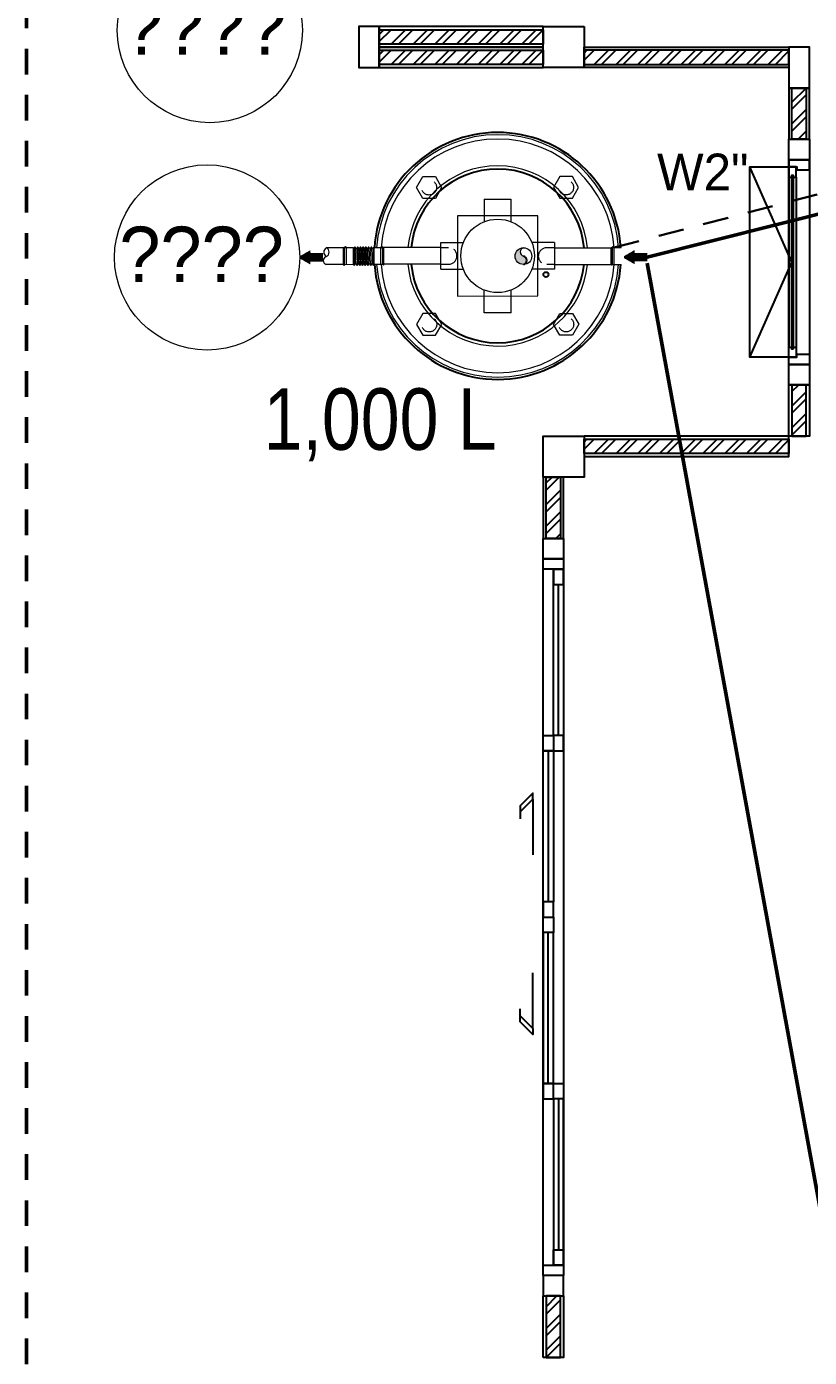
# Model space of a CAD drawing. Header units: inches. Extents: x -1366 to 1207, y -585 to 2554.
# Drawn here: x 722.19 to 726.01, y 1994.29 to 2000.79 of the extents above; entities that cross this region are included whole.
import ezdxf

# ---------------------------------------------------------------- set-up
doc = ezdxf.new("R2010")
doc.units = ezdxf.units.IN
doc.header["$MEASUREMENT"] = 0
doc.linetypes.add('01-TOI$0$HIDDEN2', pattern=[0.1875, 0.125, -0.0625])
doc.linetypes.add('HIDDEN2', pattern=[0.1875, 0.125, -0.0625])
doc.layers.get('0').update_dxf_attribs({"linetype": 'CONTINUOUS'})
for name, color, linetype in [('COLM', 3, 'CONTINUOUS'), ('DIM', 7, 'CONTINUOUS'), ('PIPE', 4, 'CONTINUOUS'), ('TEXT', 4, 'CONTINUOUS'), ('WALL', 7, 'CONTINUOUS'), ('WALL_HATC', 251, 'CONTINUOUS'), ('wind', 7, 'CONTINUOUS')]:
    doc.layers.add(name, color=color, linetype=linetype)
for name, color, linetype, lineweight in [('d1', 2, 'CONTINUOUS', 18), ('f1', 1, 'CONTINUOUS', 9), ('f2', 7, 'CONTINUOUS', 5), ('wall2', 7, 'HIDDEN2', 5)]:
    doc.layers.add(name, color=color, linetype=linetype, lineweight=lineweight)
doc.styles.add('cordia', font='CordiaUPC.ttf')
doc.styles.add('STYLE3', font='upcdl.ttf')
pattern_1 = [(224.99694, (710.32782, 2013.00131), (0.05303018, -0.05303584), []), (224.99694, (710.29246, 2013.00131), (0.05303018, -0.05303584), [])]

# ---------------------------------------------------------------- blocks, each defined once
blk = doc.blocks.new('*X133')
at = {"color": 0}
for p, q in [((4.5006, 4.025), (4.605, 4.025)), ((4.5006, 4.0237), (4.6072, 4.0237)), ((4.5006, 4.0225), (4.6094, 4.0225)), ((4.5006, 4.0213), (4.6115, 4.0213)), ((4.5006, 4.02), (4.6137, 4.02)), ((4.5006, 4.0187), (4.6159, 4.0187)), ((4.5006, 4.0175), (4.618, 4.0175)), ((4.5006, 4.0163), (4.6202, 4.0163)), ((4.5006, 4.015), (4.6223, 4.015)), ((4.5006, 4.0137), (4.6245, 4.0137)), ((4.5006, 4.0125), (4.6267, 4.0125)), ((4.5006, 4.0113), (4.6288, 4.0113)), ((4.5006, 4.01), (4.631, 4.01)), ((4.5006, 4.0088), (4.6332, 4.0088)), ((4.5006, 4.0075), (4.6353, 4.0075)), ((4.5006, 4.0062), (4.6375, 4.0062)), ((4.5006, 4.005), (4.638, 4.005)), ((4.5006, 4.0038), (4.6358, 4.0038)), ((4.5006, 4.0025), (4.6337, 4.0025)), ((4.5006, 4.0012), (4.6315, 4.0012)), ((4.5006, 4), (4.6293, 4)), ((4.5006, 3.9987), (4.6272, 3.9987)), ((4.5006, 3.9975), (4.625, 3.9975)), ((4.5006, 3.9962), (4.6228, 3.9962)), ((4.5006, 3.995), (4.6207, 3.995)), ((4.5006, 3.9937), (4.6185, 3.9937)), ((4.5006, 3.9925), (4.6163, 3.9925)), ((4.5006, 3.9912), (4.6142, 3.9912)), ((4.5006, 3.99), (4.612, 3.99)), ((4.5006, 3.9888), (4.6098, 3.9888)), ((4.5006, 3.9875), (4.6077, 3.9875)), ((4.5006, 3.9863), (4.6055, 3.9863)), ((4.5763, 4.0412), (4.5769, 4.0412)), ((4.5763, 4.04), (4.579, 4.04)), ((4.5763, 4.0388), (4.5812, 4.0388)), ((4.5763, 4.0375), (4.5834, 4.0375)), ((4.5763, 4.0362), (4.5855, 4.0362)), ((4.5763, 4.035), (4.5877, 4.035)), ((4.5763, 4.0338), (4.5899, 4.0338)), ((4.5763, 4.0325), (4.592, 4.0325)), ((4.5763, 4.0312), (4.5942, 4.0312)), ((4.5763, 4.03), (4.5964, 4.03)), ((4.5763, 4.0287), (4.5985, 4.0287)), ((4.5763, 4.0275), (4.6007, 4.0275)), ((4.5763, 4.0263), (4.6029, 4.0263)), ((4.5763, 3.985), (4.6034, 3.985)), ((4.5763, 3.9838), (4.6012, 3.9838)), ((4.5763, 3.9825), (4.599, 3.9825)), ((4.5763, 3.9813), (4.5969, 3.9813)), ((4.5763, 3.98), (4.5947, 3.98)), ((4.5763, 3.9787), (4.5925, 3.9787)), ((4.5763, 3.9775), (4.5904, 3.9775)), ((4.5763, 3.9762), (4.5882, 3.9762)), ((4.5763, 3.975), (4.586, 3.975)), ((4.5763, 3.9737), (4.5839, 3.9737)), ((4.5763, 3.9725), (4.5817, 3.9725)), ((4.5763, 3.9712), (4.5795, 3.9712)), ((4.5763, 3.97), (4.5774, 3.97))]:
    blk.add_line(p, q, dxfattribs=at)

msp = doc.modelspace()

# ---------------------------------------------------------------- hatches: boundary and pattern name
msp.add_hatch(color=256).paths.add_polyline_path([(724.6158, 1999.6285, 0.789718), (724.6157, 1999.6693, -0.789718), (724.6157, 1999.7101, 0.414214), (724.575, 1999.6692, 0.414214)])
at = {"layer": 'WALL_HATC'}
h = msp.add_hatch(dxfattribs=at)
h.set_pattern_fill('ANSI32', color=256, scale=0.2, angle=0.00305, style=0)
h.set_pattern_definition([(224.99694, (710.12779, 2009.101305), (0.05303017, -0.05303585), []), (224.99694, (710.092435, 2009.10131), (0.05303017, -0.05303585), [])])
h.paths.add_polyline_path([(723.9117, 2000.7754), (724.7117, 2000.7754), (724.7117, 2000.7054), (723.9117, 2000.7054)])
h = msp.add_hatch(dxfattribs=at)
h.set_pattern_fill('ANSI32', color=256, scale=0.2, angle=0.00305, style=0)
h.set_pattern_definition([(224.99694, (710.12779, 2009.001305), (0.05303017, -0.05303585), []), (224.99694, (710.092435, 2009.00131), (0.05303017, -0.05303585), [])])
h.paths.add_polyline_path([(723.9117, 2000.6754), (724.7117, 2000.6754), (724.7117, 2000.6054), (723.9117, 2000.6054)])
h = msp.add_hatch(dxfattribs=at)
h.set_pattern_fill('ANSI32', color=256, scale=0.2, angle=0.00306, style=0)
h.set_pattern_definition([(224.99694, (710.02782, 2013.001305), (0.05303018, -0.05303584), []), (224.99694, (709.992465, 2013.00131), (0.05303018, -0.05303584), [])])
h.paths.add_polyline_path([(724.9117, 2000.6054), (725.9117, 2000.6054), (725.9117, 2000.6754), (724.9117, 2000.6754)])
h = msp.add_hatch(dxfattribs=at)
h.set_pattern_fill('ANSI32', color=256, scale=0.2, angle=0.00306, style=0)
h.set_pattern_definition(pattern_1)
h.paths.add_polyline_path([(725.9967, 2000.4904), (725.9967, 2000.2404), (725.9267, 2000.2404), (725.9267, 2000.4904)])
h = msp.add_hatch(dxfattribs=at)
h.set_pattern_fill('ANSI32', color=256, scale=0.2, angle=0.00306, style=0)
h.set_pattern_definition(pattern_1)
h.paths.add_polyline_path([(725.9967, 1998.7904), (725.9967, 1999.0404), (725.9267, 1999.0404), (725.9267, 1998.7904)])
h = msp.add_hatch(dxfattribs=at)
h.set_pattern_fill('ANSI32', color=256, scale=0.2, angle=179.99694, style=0)
h.set_pattern_definition([(224.99694, (710.02782, 2011.101305), (0.05303018, -0.05303584), []), (224.99694, (709.992465, 2011.10131), (0.05303018, -0.05303584), [])])
h.paths.add_polyline_path([(725.9117, 1998.7054), (724.9117, 1998.7054), (724.9117, 1998.7754), (725.9117, 1998.7754)])
h = msp.add_hatch(dxfattribs=at)
h.set_pattern_fill('ANSI32', color=256, scale=0.2, angle=0.00306, style=0)
h.set_pattern_definition([(224.99694, (689.50614, 2005.309566), (0.05303018, -0.05303584), []), (224.99694, (689.470785, 2005.30957), (0.05303018, -0.05303584), [])])
h.paths.add_polyline_path([(724.7967, 1998.5904), (724.7967, 1998.2904), (724.7267, 1998.2904), (724.7267, 1998.5904)])
h = msp.add_hatch(dxfattribs=at)
h.set_pattern_fill('ANSI32', color=256, scale=0.2, angle=359.99694, style=0)
h.set_pattern_definition([(224.99694, (689.50614, 2005.209566), (0.05303018, -0.05303584), []), (224.99694, (689.470785, 2005.20957), (0.05303018, -0.05303584), [])])
h.paths.add_polyline_path([(724.7967, 1994.2904), (724.7967, 1994.5904), (724.7267, 1994.5904), (724.7267, 1994.2904)])

# ---------------------------------------------------------------- linework, layer by layer
at = {"linetype": '01-TOI$0$HIDDEN2', "lineweight": 30}
msp.add_line((725.0585, 1999.7114), (727.2912, 2000.2954), dxfattribs=at)
at = {"lineweight": 50}
for p, q in [((725.2194, 1999.664), (727.6142, 2000.2674)), ((725.2194, 1999.6345), (726.4887, 1992.6904))]:
    msp.add_line(p, q, dxfattribs=at)
at = {"lineweight": 18}
for centre in [(723.0847, 2000.7728), (723.0714, 1999.663)]:
    msp.add_circle(centre, 0.4522, dxfattribs=at)
at = {"layer": 'COLM'}
for points in [[(724.9117, 2000.7904), (724.9117, 2000.5904), (724.7117, 2000.5904), (724.7117, 2000.7904)], [(724.9117, 1998.7904), (724.9117, 1998.5904), (724.7117, 1998.5904), (724.7117, 1998.7904)]]:
    msp.add_lwpolyline(points, close=True, dxfattribs=at)
at = {"layer": 'd1'}
for p, q in [((723.7377, 1999.7095), (723.653, 1999.7094)), ((724.2124, 1999.7113), (723.9344, 1999.7111)), ((724.767, 1999.7101), (725.0447, 1999.7103)), ((723.7377, 1999.6279), (723.653, 1999.6279)), ((724.2125, 1999.6297), (723.9348, 1999.6295)), ((724.767, 1999.6286), (725.0447, 1999.6288))]:
    msp.add_line(p, q, dxfattribs=at)
msp.add_circle((724.6157, 1999.6693), 0.0408, dxfattribs=at)
for centre, radius, start, end in [((723.6596, 1999.648), 0.0211, 109.24369, 251.92716), ((723.6647, 1999.6886), 0.0239, 119.36203, 239.65069), ((723.6453, 1999.6888), 0.022, 289.24369, 69.76903), ((724.6206, 1999.6897), 0.021, 103.43896, 256.63409)]:
    msp.add_arc(centre, radius, start, end, dxfattribs=at)
at = {"layer": 'f1'}
for p, q in [((723.7377, 1999.6276), (723.7377, 1999.7098)), ((723.7858, 1999.7098), (723.7424, 1999.7098)), ((723.7424, 1999.6276), (723.7424, 1999.7098)), ((723.7433, 1999.7111), (723.7433, 1999.7118)), ((723.7433, 1999.7098), (723.7433, 1999.7107)), ((723.7437, 1999.7098), (723.7437, 1999.7109)), ((723.744, 1999.7124), (723.7442, 1999.7124)), ((723.7494, 1999.7136), (723.7453, 1999.7136)), ((723.7494, 1999.7128), (723.7453, 1999.7128)), ((723.7507, 1999.7124), (723.7504, 1999.7124)), ((723.7509, 1999.7098), (723.7509, 1999.7109)), ((723.7513, 1999.7111), (723.7513, 1999.7118)), ((723.7513, 1999.7098), (723.7513, 1999.7108)), ((723.752, 1999.6276), (723.752, 1999.7098)), ((723.7858, 1999.6277), (723.7858, 1999.7098)), ((723.7898, 1999.6243), (723.7931, 1999.7129)), ((723.7965, 1999.631), (723.7998, 1999.7062)), ((723.8032, 1999.6243), (723.8065, 1999.7129)), ((723.8099, 1999.631), (723.8132, 1999.7062)), ((723.8166, 1999.6243), (723.8198, 1999.7129)), ((723.8232, 1999.631), (723.8265, 1999.7062)), ((723.8299, 1999.6243), (723.8332, 1999.7129)), ((723.8366, 1999.6311), (723.8399, 1999.7062)), ((723.8433, 1999.6244), (723.8465, 1999.7129)), ((723.8499, 1999.6311), (723.8532, 1999.7062)), ((723.8566, 1999.6244), (723.8599, 1999.7129)), ((723.8633, 1999.6311), (723.8666, 1999.7063)), ((723.87, 1999.6244), (723.8733, 1999.713)), ((723.8799, 1999.7063), (723.8767, 1999.6311)), ((723.8833, 1999.6244), (723.8866, 1999.713)), ((723.8867, 1999.6277), (723.8866, 1999.713)), ((723.93, 1999.7099), (723.8866, 1999.7099)), ((723.9201, 1999.6278), (723.92, 1999.7099)), ((723.9207, 1999.7112), (723.9207, 1999.7119)), ((723.9207, 1999.7099), (723.9207, 1999.7109)), ((723.9211, 1999.7099), (723.9211, 1999.711)), ((723.9214, 1999.7125), (723.9216, 1999.7125)), ((723.9268, 1999.7137), (723.9226, 1999.7137)), ((723.9268, 1999.7129), (723.9226, 1999.7129)), ((723.9277, 1999.7121), (723.9275, 1999.7121)), ((723.9281, 1999.7126), (723.9278, 1999.7126)), ((723.9283, 1999.7099), (723.9283, 1999.711)), ((723.9287, 1999.7112), (723.9287, 1999.7119)), ((723.9287, 1999.7099), (723.9287, 1999.7109)), ((723.9294, 1999.6278), (723.9294, 1999.7099)), ((723.9348, 1999.6278), (723.9347, 1999.7099)), ((725.0447, 1999.6285), (725.0447, 1999.7106)), ((725.0493, 1999.7106), (725.0928, 1999.7107)), ((725.0501, 1999.6285), (725.05, 1999.7106)), ((725.0507, 1999.712), (725.0507, 1999.7126)), ((725.0507, 1999.7106), (725.0507, 1999.7116)), ((725.051, 1999.7106), (725.051, 1999.7117)), ((725.0513, 1999.7133), (725.0515, 1999.7133)), ((725.0517, 1999.7128), (725.0518, 1999.7128)), ((725.0526, 1999.7144), (725.0567, 1999.7144)), ((725.0526, 1999.7136), (725.0567, 1999.7136)), ((725.058, 1999.7133), (725.0578, 1999.7133)), ((725.0583, 1999.7106), (725.0583, 1999.7117)), ((725.0587, 1999.712), (725.0587, 1999.7126)), ((725.0587, 1999.7106), (725.0587, 1999.7116)), ((725.0594, 1999.6285), (725.0594, 1999.7106)), ((723.7858, 1999.6277), (723.7424, 1999.6276)), ((723.9301, 1999.6278), (723.8867, 1999.6277)), ((725.0494, 1999.6285), (725.0928, 1999.6285))]:
    msp.add_line(p, q, dxfattribs=at)
for points in [[(723.7423, 1999.7098, -0.057318), (723.7423, 1999.71, -0.12989), (723.7423, 1999.7101, -0.04222), (723.7425, 1999.7103, -0.022298), (723.7428, 1999.7107, -0.058953), (723.7434, 1999.7111, 0.100936), (723.7437, 1999.7114, 0.025892), (723.7438, 1999.7117, 0.008132), (723.7443, 1999.7125, 0.029355), (723.7444, 1999.7129, -0.060556), (723.7445, 1999.7131, -0.172009), (723.7446, 1999.7131, -0.043047), (723.7447, 1999.7132)], [(723.7426, 1999.7098, -0.032624), (723.7428, 1999.7101, -0.040867), (723.7429, 1999.7103, -0.028616), (723.7434, 1999.7108, -0.125126), (723.7435, 1999.7108, -0.043357), (723.7437, 1999.7109, -0.010938), (723.7444, 1999.7109, -0.020819), (723.7448, 1999.7109, 0.026265), (723.7451, 1999.7109, 0.178489), (723.7453, 1999.7109, 0.090155), (723.7455, 1999.7113)], [(723.7521, 1999.7098, 0.032624), (723.7519, 1999.7101, 0.040867), (723.7517, 1999.7103, 0.028616), (723.7513, 1999.7108, 0.125126), (723.7512, 1999.7108, 0.043357), (723.751, 1999.7109, 0.010938), (723.7503, 1999.7109, 0.020819), (723.7499, 1999.7109, -0.026265), (723.7496, 1999.7109, -0.178489), (723.7494, 1999.711, -0.090155), (723.7492, 1999.7113)], [(723.7523, 1999.7098, 0.057318), (723.7524, 1999.71, 0.12989), (723.7523, 1999.7101, 0.04222), (723.7522, 1999.7103, 0.022298), (723.7519, 1999.7107, 0.058953), (723.7513, 1999.7111, -0.100936), (723.751, 1999.7114, -0.025892), (723.7508, 1999.7117, -0.008132), (723.7504, 1999.7125, -0.029355), (723.7502, 1999.7129, 0.060556), (723.7501, 1999.7131, 0.172009), (723.7501, 1999.7131, 0.043047), (723.75, 1999.7132)], [(723.9197, 1999.7099, -0.057318), (723.9197, 1999.7101, -0.12989), (723.9197, 1999.7103, -0.04222), (723.9199, 1999.7104, -0.022298), (723.9202, 1999.7108, -0.058953), (723.9207, 1999.7112, 0.100936), (723.9211, 1999.7116, 0.025892), (723.9212, 1999.7118, 0.008132), (723.9217, 1999.7126, 0.029355), (723.9218, 1999.713, -0.060556), (723.9219, 1999.7132, -0.172009), (723.922, 1999.7132, -0.043047), (723.9221, 1999.7133)], [(723.92, 1999.7099, -0.032624), (723.9201, 1999.7102, -0.040867), (723.9203, 1999.7105, -0.028616), (723.9207, 1999.7109, -0.125126), (723.9209, 1999.7109, -0.043357), (723.9211, 1999.711, -0.010938), (723.9218, 1999.711, -0.020819), (723.9222, 1999.711, 0.026265), (723.9225, 1999.711, 0.178489), (723.9227, 1999.7111, 0.090155), (723.9229, 1999.7114)], [(723.9295, 1999.7099, 0.032624), (723.9293, 1999.7102, 0.040867), (723.9291, 1999.7105, 0.028616), (723.9287, 1999.7109, 0.125126), (723.9286, 1999.711, 0.043357), (723.9284, 1999.711, 0.010938), (723.9277, 1999.711, 0.020819), (723.9273, 1999.711, -0.026265), (723.927, 1999.711, -0.178489), (723.9268, 1999.7111, -0.090155), (723.9265, 1999.7114)], [(723.9297, 1999.7099, 0.057318), (723.9297, 1999.7102, 0.12989), (723.9297, 1999.7103, 0.04222), (723.9296, 1999.7105, 0.022298), (723.9293, 1999.7108, 0.058953), (723.9287, 1999.7113, -0.100936), (723.9284, 1999.7116, -0.025892), (723.9282, 1999.7118, -0.008132), (723.9278, 1999.7126, -0.029355), (723.9276, 1999.713, 0.060556), (723.9275, 1999.7132, 0.172009), (723.9275, 1999.7132, 0.043047), (723.9273, 1999.7133)], [(725.0497, 1999.7106, -0.057318), (725.0496, 1999.7109, -0.12989), (725.0497, 1999.711, -0.04222), (725.0498, 1999.7112, -0.022298), (725.0501, 1999.7115, -0.058953), (725.0507, 1999.712, 0.100936), (725.051, 1999.7123, 0.025892), (725.0512, 1999.7125, 0.008132), (725.0516, 1999.7133, 0.029355), (725.0518, 1999.7137, -0.060556), (725.0519, 1999.7139, -0.172009), (725.0519, 1999.714, -0.043047), (725.052, 1999.714)], [(725.0499, 1999.7106, -0.032624), (725.0501, 1999.7109, -0.040867), (725.0503, 1999.7112, -0.028616), (725.0507, 1999.7116, -0.125126), (725.0508, 1999.7117, -0.043357), (725.051, 1999.7117, -0.010938), (725.0517, 1999.7117, -0.020819), (725.0521, 1999.7117, 0.026265), (725.0524, 1999.7117, 0.178489), (725.0526, 1999.7118, 0.090155), (725.0528, 1999.7121)], [(725.0594, 1999.7106, 0.032624), (725.0592, 1999.711, 0.040867), (725.0591, 1999.7112, 0.028616), (725.0586, 1999.7116, 0.125126), (725.0585, 1999.7117, 0.043357), (725.0583, 1999.7117, 0.010938), (725.0576, 1999.7117, 0.020819), (725.0572, 1999.7117, -0.026265), (725.0569, 1999.7117, -0.178489), (725.0567, 1999.7118, -0.090155), (725.0565, 1999.7121)], [(725.0597, 1999.7106, 0.057318), (725.0597, 1999.7109, 0.12989), (725.0597, 1999.711, 0.04222), (725.0595, 1999.7112, 0.022298), (725.0592, 1999.7115, 0.058953), (725.0586, 1999.712, -0.100936), (725.0583, 1999.7123, -0.025892), (725.0582, 1999.7125, -0.008132), (725.0577, 1999.7133, -0.029355), (725.0576, 1999.7138, 0.060556), (725.0575, 1999.7139, 0.172009), (725.0574, 1999.714, 0.043047), (725.0573, 1999.714)]]:
    msp.add_lwpolyline(points, format="xyb", dxfattribs=at)
for points in [[(723.745, 1999.7132), (723.7462, 1999.7152), (723.7485, 1999.7152), (723.7496, 1999.7132), (723.7485, 1999.7112), (723.7462, 1999.7112)], [(723.9224, 1999.7133), (723.9236, 1999.7153), (723.9259, 1999.7153), (723.927, 1999.7133), (723.9259, 1999.7113), (723.9236, 1999.7113)], [(725.057, 1999.714), (725.0558, 1999.716), (725.0535, 1999.716), (725.0523, 1999.714), (725.0535, 1999.712), (725.0558, 1999.712)]]:
    msp.add_lwpolyline(points, close=True, dxfattribs=at)
for centre, radius in [((724.4897, 1999.6704), 0.1794), ((723.7473, 1999.7132), 0.00262), ((723.9247, 1999.7133), 0.00262), ((725.0547, 1999.714), 0.00262)]:
    msp.add_circle(centre, radius, dxfattribs=at)
for centre, radius, start, end in [((724.4897, 1999.6704), 0.5706, 4.01687, 175.9069), ((724.4897, 1999.6704), 0.4404, 5.19714, 174.68214), ((723.74, 1999.7098), 0.00234, 0.03652, 180.03652), ((723.744, 1999.7118), 0.000668, 90.03652, 180.03652), ((723.7507, 1999.7118), 0.000668, 0.03652, 90.03652), ((723.7864, 1999.7095), 0.00334, 258.69186, 0.21082), ((723.7931, 1999.7096), 0.00334, 359.86222, 180.21082), ((723.7998, 1999.7095), 0.00334, 179.86222, 0.21082), ((723.8065, 1999.7096), 0.00334, 359.86222, 180.21082), ((723.8131, 1999.7096), 0.00334, 179.86222, 0.21082), ((723.8198, 1999.7096), 0.00334, 359.86222, 180.21082), ((723.8265, 1999.7096), 0.00334, 179.86222, 0.21082), ((723.8332, 1999.7096), 0.00334, 359.86222, 180.21082), ((723.8399, 1999.7096), 0.00334, 179.86222, 0.21082), ((723.8465, 1999.7096), 0.00334, 359.86222, 180.21082), ((723.8532, 1999.7096), 0.00334, 179.86222, 0.21082), ((723.8599, 1999.7096), 0.00334, 359.86222, 180.21082), ((723.8666, 1999.7096), 0.00334, 179.86222, 0.21082), ((723.8733, 1999.7096), 0.00334, 359.86222, 180.21082), ((723.8799, 1999.7096), 0.00334, 179.86222, 0.21082), ((723.8866, 1999.7096), 0.00334, 89.8481, 180.21082), ((723.9214, 1999.7119), 0.000668, 90.03652, 180.03652), ((723.925, 1999.7069), 0.00304, 44.33399, 135.73906), ((723.9281, 1999.7119), 0.000668, 0.03652, 90.03652), ((723.9324, 1999.7099), 0.00234, 0.03652, 180.03652), ((725.047, 1999.7106), 0.00234, 0.03652, 180.03652), ((725.0513, 1999.7126), 0.000668, 90.03652, 180.03652), ((725.0544, 1999.7076), 0.00304, 44.33399, 135.73906), ((725.058, 1999.7126), 0.000668, 0.03652, 90.03652), ((723.7401, 1999.6276), 0.00234, 180.03652, 0.03652), ((723.7832, 1999.6277), 0.00334, 359.86222, 36.90677), ((723.7898, 1999.6277), 0.00334, 179.86222, 0.21082), ((723.7965, 1999.6277), 0.00334, 359.86222, 180.21082), ((723.8032, 1999.6277), 0.00334, 179.86222, 0.21082), ((723.8099, 1999.6277), 0.00334, 359.86222, 180.21082), ((723.8166, 1999.6277), 0.00334, 179.86222, 0.21082), ((723.8232, 1999.6277), 0.00334, 359.86222, 180.21082), ((723.8299, 1999.6277), 0.00334, 179.86222, 0.21082), ((723.8366, 1999.6277), 0.00334, 359.86222, 180.21082), ((723.8433, 1999.6277), 0.00334, 179.86222, 0.21082), ((723.8499, 1999.6277), 0.00334, 359.86222, 180.21082), ((723.8566, 1999.6277), 0.00334, 179.86222, 0.21082), ((723.8633, 1999.6277), 0.00334, 359.86222, 180.21082), ((723.87, 1999.6277), 0.00334, 179.86222, 0.21082), ((723.8767, 1999.6277), 0.00334, 359.86222, 180.21082), ((723.8833, 1999.6277), 0.00334, 179.86222, 0.21082), ((724.4897, 1999.6704), 0.5706, 184.28159, 355.82171), ((723.9324, 1999.6278), 0.00234, 180.03652, 0.03652), ((724.4897, 1999.6704), 0.4404, 185.3077, 354.57155), ((725.0471, 1999.6285), 0.00234, 180.03652, 0.03652)]:
    msp.add_arc(centre, radius, start, end, dxfattribs=at)
at = {"layer": 'f2'}
for p, q in [((724.4243, 1999.9476), (724.5548, 1999.9477)), ((724.4243, 1999.9476), (724.4244, 1999.8374)), ((724.5548, 1999.9477), (724.5549, 1999.8375)), ((724.2124, 1999.7354), (724.3225, 1999.7355)), ((724.2125, 1999.6049), (724.2124, 1999.7354)), ((724.767, 1999.7358), (724.6568, 1999.7357)), ((724.767, 1999.7358), (724.767, 1999.6053)), ((724.767, 1999.7101), (724.7292, 1999.7101)), ((724.2125, 1999.6049), (724.3226, 1999.605)), ((724.767, 1999.6053), (724.6569, 1999.6052)), ((724.767, 1999.6286), (724.7292, 1999.6286)), ((724.4247, 1999.393), (724.4246, 1999.5032)), ((724.5551, 1999.3931), (724.5551, 1999.5033)), ((724.5551, 1999.3931), (724.4247, 1999.393))]:
    msp.add_line(p, q, dxfattribs=at)
msp.add_lwpolyline([(724.6856, 1999.4748), (724.6853, 1999.8662), (724.2939, 1999.866), (724.2941, 1999.4745)], close=True, dxfattribs=at)
for start, end in [(3.90105, 176.17199), (184.12696, 355.94609)]:
    msp.add_arc((724.4897, 1999.6704), 0.5922, start, end, dxfattribs=at)
at = {"layer": 'PIPE'}
msp.add_arc((724.6109, 1999.6489), 0.021, 283.43896, 76.63409, dxfattribs=at)
at = {"layer": 'WALL', "color": 0, "linetype": '01-TOI$0$HIDDEN2', "lineweight": 50}
msp.add_line((722.1902, 1993.5822), (722.1903, 2001.1801), dxfattribs=at)
at = {"layer": 'WALL'}
for points in [[(723.9117, 2000.7904), (723.8117, 2000.7904), (723.8117, 2000.5904), (723.9117, 2000.5904)], [(724.7117, 2000.7904), (723.9117, 2000.7904), (723.9117, 2000.6904), (724.7117, 2000.6904)], [(724.7117, 2000.6904), (723.9117, 2000.6904), (723.9117, 2000.5904), (724.7117, 2000.5904)], [(724.9117, 2000.6904), (725.9117, 2000.6904), (725.9117, 2000.5904), (724.9117, 2000.5904)], [(725.9117, 2000.6904), (725.9117, 2000.4904), (726.0117, 2000.4904), (726.0117, 2000.6904)], [(725.9117, 2000.4904), (725.9117, 2000.2404), (726.0117, 2000.2404), (726.0117, 2000.4904)], [(726.0117, 2000.1404), (725.9117, 2000.1404), (725.9117, 2000.2404), (726.0117, 2000.2404)], [(726.0117, 1999.0404), (725.9117, 1999.0404), (725.9117, 1999.1404), (726.0117, 1999.1404)], [(725.9117, 1998.7904), (725.9117, 1999.0404), (726.0117, 1999.0404), (726.0117, 1998.7904)], [(725.9117, 1998.7904), (724.9117, 1998.7904), (724.9117, 1998.6904), (725.9117, 1998.6904)], [(724.7117, 1998.5904), (724.7117, 1998.2904), (724.8117, 1998.2904), (724.8117, 1998.5904)], [(724.7117, 1998.2904), (724.8117, 1998.2904), (724.8117, 1998.1904), (724.7117, 1998.1904)], [(724.7117, 1994.5904), (724.8117, 1994.5904), (724.8117, 1994.6904), (724.7117, 1994.6904)], [(724.7117, 1994.2904), (724.7117, 1994.5904), (724.8117, 1994.5904), (724.8117, 1994.2904)]]:
    msp.add_lwpolyline(points, close=True, dxfattribs=at)
msp.add_circle((724.7255, 1999.5796), 0.0122, dxfattribs=at)
for radius, start, end in [(0.6029, 3.83194, 176.2411), (0.4241, 5.39619, 174.47557), (0.6029, 184.0538, 356.01925), (0.4241, 185.51104, 354.36068)]:
    msp.add_arc((724.4897, 1999.6704), radius, start, end, dxfattribs=at)
at = {"layer": 'wall2', "ltscale": 0.2}
for p, q in [((724.2124, 1999.7113), (724.2502, 1999.7113)), ((724.2125, 1999.6297), (724.2503, 1999.6297))]:
    msp.add_line(p, q, dxfattribs=at)
for points in [[(724.094, 2000.0045), (724.1245, 2000.0575), (724.1857, 2000.0575), (724.2163, 2000.0045), (724.1858, 1999.9516), (724.1246, 1999.9515)], [(724.885, 2000.005), (724.8544, 2000.0579), (724.7932, 2000.0579), (724.7627, 2000.0049), (724.7933, 1999.9519), (724.8545, 1999.952)], [(724.0944, 1999.3357), (724.125, 1999.2828), (724.1862, 1999.2828), (724.2167, 1999.3358), (724.1861, 1999.3888), (724.125, 1999.3887)], [(724.8855, 1999.3363), (724.8549, 1999.2833), (724.7937, 1999.2832), (724.7631, 1999.3362), (724.7937, 1999.3892), (724.8548, 1999.3892)]]:
    msp.add_lwpolyline(points, close=True, dxfattribs=at)
for centre in [(724.1551, 2000.0045), (724.8239, 2000.0049), (724.1556, 1999.3358), (724.8243, 1999.3362)]:
    msp.add_circle(centre, 0.0367, dxfattribs=at)
for centre, start, end in [((724.2502, 1999.6705), 270.03652, 90.03652), ((724.7292, 1999.6693), 90.03652, 270.03652)]:
    msp.add_arc(centre, 0.0408, start, end, dxfattribs=at)
at = {"layer": 'WALL_HATC'}
for points in [[(723.9117, 2000.7754), (724.7117, 2000.7754), (724.7117, 2000.7054), (723.9117, 2000.7054), (723.9117, 2000.7754)], [(723.9117, 2000.6754), (724.7117, 2000.6754), (724.7117, 2000.6054), (723.9117, 2000.6054), (723.9117, 2000.6754)]]:
    msp.add_lwpolyline(points, dxfattribs=at)
for points in [[(724.9117, 2000.6054), (725.9117, 2000.6054), (725.9117, 2000.6754), (724.9117, 2000.6754)], [(725.9967, 2000.4904), (725.9967, 2000.2404), (725.9267, 2000.2404), (725.9267, 2000.4904)], [(725.9967, 1998.7904), (725.9967, 1999.0404), (725.9267, 1999.0404), (725.9267, 1998.7904)], [(725.9117, 1998.7054), (724.9117, 1998.7054), (724.9117, 1998.7754), (725.9117, 1998.7754)], [(724.7967, 1998.5904), (724.7967, 1998.2904), (724.7267, 1998.2904), (724.7267, 1998.5904)], [(724.7967, 1994.2904), (724.7967, 1994.5904), (724.7267, 1994.5904), (724.7267, 1994.2904)]]:
    msp.add_lwpolyline(points, close=True, dxfattribs=at)
at = {"layer": 'wind', "color": 8, "linetype": 'Continuous'}
for p, q in [((725.9117, 2000.0554), (725.9117, 1999.2254)), ((725.9467, 2000.0554), (725.9467, 1999.2254))]:
    msp.add_line(p, q, dxfattribs=at)
at = {"layer": 'wind'}
for p, q in [((724.7867, 1997.3279), (724.7867, 1998.0654)), ((724.7367, 1997.2529), (724.7367, 1996.5154)), ((724.7367, 1995.6279), (724.7367, 1996.3654)), ((724.7367, 1995.6279), (724.7367, 1996.3654)), ((724.7867, 1995.5529), (724.7867, 1994.8154))]:
    msp.add_line(p, q, dxfattribs=at)
at = {"layer": 'wind', "color": 8}
for p, q in [((724.6617, 1997.0173), (724.6617, 1996.7445)), ((724.6617, 1995.8964), (724.6617, 1996.1692)), ((724.6617, 1995.8964), (724.6617, 1996.1692))]:
    msp.add_line(p, q, dxfattribs=at)
at = {"layer": 'wind'}
for points in [[(725.9117, 2000.1404), (725.9117, 2000.1054), (725.9497, 2000.1054), (725.9497, 2000.0904), (726.0117, 2000.0904), (726.0117, 2000.1404)], [(725.9117, 2000.1054), (725.9117, 2000.0554), (725.9467, 2000.0554), (725.9467, 2000.1054)], [(725.9117, 1999.1754), (725.9117, 1999.2254), (725.9467, 1999.2254), (725.9467, 1999.1754)], [(725.9117, 1999.1404), (725.9117, 1999.1754), (725.9497, 1999.1754), (725.9497, 1999.1904), (726.0117, 1999.1904), (726.0117, 1999.1404)], [(724.7117, 1998.1404), (724.7117, 1998.1904), (724.8117, 1998.1904), (724.8117, 1998.1404)], [(724.7617, 1998.1404), (724.7617, 1998.0654), (724.8117, 1998.0654), (724.8117, 1998.1404)], [(724.7617, 1997.3279), (724.7617, 1997.2529), (724.7117, 1997.2529), (724.7117, 1997.3279)], [(724.7617, 1997.3279), (724.7617, 1997.2529), (724.8117, 1997.2529), (724.8117, 1997.3279)], [(724.7617, 1996.4404), (724.7617, 1996.5154), (724.7117, 1996.5154), (724.7117, 1996.4404)], [(724.7617, 1996.4404), (724.7617, 1996.5154), (724.7117, 1996.5154), (724.7117, 1996.4404)], [(724.7617, 1996.4404), (724.7617, 1996.3654), (724.7117, 1996.3654), (724.7117, 1996.4404)], [(724.7617, 1996.4404), (724.7617, 1996.3654), (724.7117, 1996.3654), (724.7117, 1996.4404)], [(724.7617, 1995.5529), (724.7617, 1995.6279), (724.7117, 1995.6279), (724.7117, 1995.5529)], [(724.7617, 1995.5529), (724.7617, 1995.6279), (724.8117, 1995.6279), (724.8117, 1995.5529)], [(724.7617, 1994.7404), (724.7617, 1994.8154), (724.8117, 1994.8154), (724.8117, 1994.7404)], [(724.7117, 1994.6904), (724.7117, 1994.7404), (724.8117, 1994.7404), (724.8117, 1994.6904)]]:
    msp.add_lwpolyline(points, close=True, dxfattribs=at)
at = {"layer": 'wind', "color": 8, "linetype": 'Continuous'}
msp.add_lwpolyline([(726.0117, 2000.1404), (726.0117, 1999.1404), (725.9117, 1999.1404), (725.9117, 2000.1404)], close=True, dxfattribs=at)
msp.add_lwpolyline([(725.9117, 1999.1754), (725.7216, 1999.1754), (725.7216, 2000.1054), (725.9117, 2000.1054)], dxfattribs=at)
at = {"layer": 'wind', "color": 251, "linetype": 'Continuous'}
msp.add_lwpolyline([(725.7216, 1999.1754), (725.9262, 1999.6404), (725.7216, 2000.1054)], dxfattribs=at)
at = {"layer": 'wind', "color": 6}
msp.add_lwpolyline([(725.9322, 1999.2154), (725.9262, 1999.2154), (725.9262, 2000.0654), (725.9322, 2000.0654)], close=True, dxfattribs=at)
at = {"layer": 'wind', "color": 8}
for points in [[(724.7117, 1994.6904), (724.7117, 1998.1904), (724.8117, 1998.1904), (724.8117, 1994.6904)], [(724.7117, 1994.6904), (724.7117, 1998.1904), (724.8117, 1998.1904), (724.8117, 1994.6904)], [(724.8117, 1998.1404), (724.8117, 1997.3279), (724.7617, 1997.3279), (724.7617, 1998.1404)], [(724.7617, 1997.2529), (724.7617, 1996.5154), (724.7117, 1996.5154), (724.7117, 1997.2529)], [(724.7617, 1995.6279), (724.7617, 1996.3654), (724.7117, 1996.3654), (724.7117, 1995.6279)], [(724.7617, 1995.6279), (724.7617, 1996.3654), (724.7117, 1996.3654), (724.7117, 1995.6279)], [(724.8117, 1994.7404), (724.8117, 1995.5529), (724.7617, 1995.5529), (724.7617, 1994.7404)]]:
    msp.add_lwpolyline(points, close=True, dxfattribs=at)
for points in [[(724.5998, 1996.9555), (724.6617, 1997.0173), (724.6617, 1997.0456), (724.5998, 1996.9838), (724.5998, 1996.9555), (724.5998, 1996.9206)], [(724.5998, 1995.9583), (724.6617, 1995.8964), (724.6617, 1995.8681), (724.5998, 1995.93), (724.5998, 1995.9583), (724.5998, 1995.9931)], [(724.5998, 1995.9583), (724.6617, 1995.8964), (724.6617, 1995.8681), (724.5998, 1995.93), (724.5998, 1995.9583), (724.5998, 1995.9931)]]:
    msp.add_lwpolyline(points, dxfattribs=at)

# ---------------------------------------------------------------- block references
at = {"layer": 'DIM', "xscale": 0.8155067073818099, "yscale": 0.8155067073818099, "zscale": 0.8155067073818099, "rotation": 180.036523168718}
for p in [(727.3039, 2002.9315), (728.8876, 2002.9325)]:
    msp.add_blockref('*X133', p, dxfattribs=at)

# ---------------------------------------------------------------- texts
at = {"color": 7, "linetype": 'Continuous', "style": 'STYLE3'}
for s, height, p in [('บ่อซึม', 0.27, (722.6561, 2000.6532)), ('W2"', 0.18, (725.2681, 1999.99)), ('บ่อซึม', 0.27, (722.6429, 1999.5434))]:
    msp.add_text(s, height=height, dxfattribs=at).set_placement(p)
at = {"layer": 'TEXT', "color": 3, "lineweight": 20, "style": 'cordia', "width": 0.85}
msp.add_text('1,000 L', height=0.3, dxfattribs=at).set_placement((723.3474, 1998.7235))

doc.saveas('drawing.dxf')
